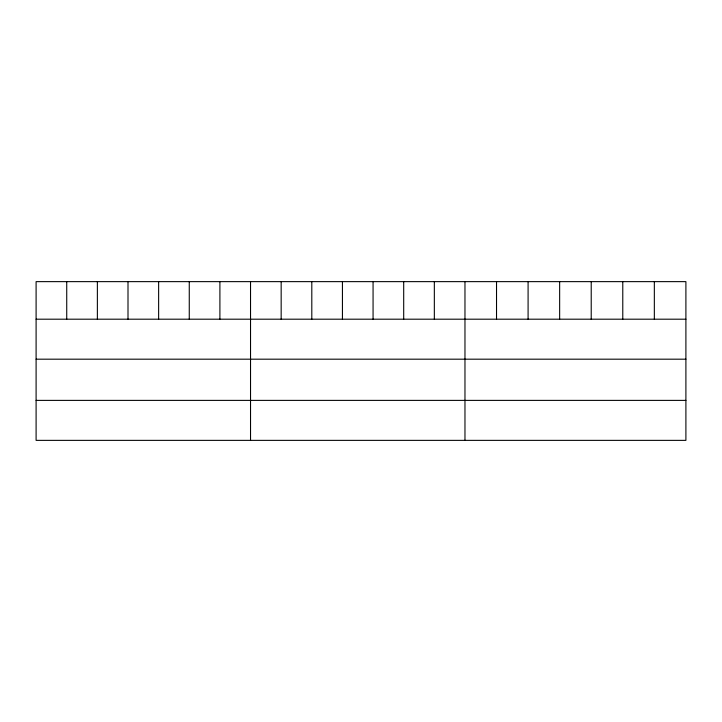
<?xml version="1.0" encoding="UTF-8"?>
<svg xmlns="http://www.w3.org/2000/svg" width="722" height="722" viewBox="0 0 722 722"><rect width="100%" height="100%" fill="white"/><g stroke="black" fill="none" stroke-linecap="round" stroke-linejoin="round"><path stroke-width="1.08" d="M685.9 319.196L685.9 440.366L36.1 440.366L36.1 281.634L685.9 281.634L685.9 319.196L36.1 319.196M36.1 359.186L685.9 359.186M36.1 400.385L685.9 400.385M654.34 281.634L654.34 319.196M622.779 281.634L622.779 319.196M591.219 281.634L591.219 319.196M559.649 281.634L559.649 319.196M528.089 281.634L528.089 319.196M496.528 281.634L496.528 319.196M464.968 281.634L464.968 440.366M434.337 281.634L434.337 319.196M403.697 281.634L403.697 319.196M373.066 281.634L373.066 319.196M342.436 281.634L342.436 319.196M311.805 281.634L311.805 319.196M281.165 281.634L281.165 319.196M250.534 281.634L250.534 440.366M219.903 281.634L219.903 319.196M189.263 281.634L189.263 319.196M158.632 281.634L158.632 319.196M128.002 281.634L128.002 319.196M97.371 281.634L97.371 319.196M66.731 281.634L66.731 319.196"/></g></svg>
